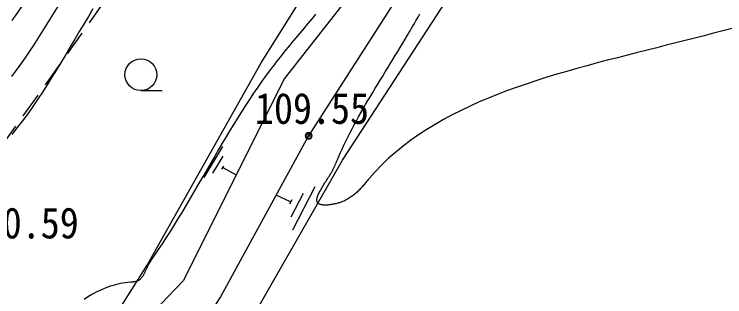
# Model space of a CAD drawing. Units: millimetres, scale not verified. Extents: x -200000 to 200000, y -137500 to 137500.
# Drawn here: x -2938 to 13842, y 16946 to 23628 of the extents above; entities that cross this region are included whole.
import ezdxf
from ezdxf.enums import TextEntityAlignment as Align

# ---------------------------------------------------------------- set-up
doc = ezdxf.new("R2010")
doc.units = ezdxf.units.MM
doc.header["$LTSCALE"] = 500
doc.linetypes.add('DASHED1', pattern=[1.8, 1.2, -0.6])
for name, color, linetype in [('0-4_S-BGD', 5, 'Continuous'), ('0-5_S-BGD-HICN', 6, 'Continuous'), ('0-6_S-BGD-LWCN', 7, 'Continuous')]:
    doc.layers.add(name, color=color, linetype=linetype)
doc.styles.add('ＭＳ ゴシック', font='')
doc.styles.get('ＭＳ ゴシック').set_extended_font_data('MS Gothic')

msp = doc.modelspace()

# ---------------------------------------------------------------- linework, layer by layer
at = {"layer": '0-4_S-BGD'}
for p, q in [((52.8, 21821.9), (552.8, 21821.9)), ((3940, 20750), (4090, 20750)), ((3940, 20750), (4090, 20750)), ((3957.4, 20800), (4072.6, 20800)), ((3957.4, 20800), (4072.6, 20800)), ((3961, 20700), (4069, 20700)), ((3961, 20700), (4069, 20700)), ((1546.1, 19767.9), (1988.9, 20498.2)), ((1755.3, 19865.8), (1998.9, 20267.5)), ((1964.5, 19963.7), (2008.8, 20036.7)), ((1986.6, 20000.2), (2306.9, 19832.5)), ((4159.2, 19542.9), (3632.6, 18519.7)), ((3588.9, 19189.3), (3250.1, 19352.8)), ((3887.2, 19391.7), (3597.6, 18828.9)), ((3615.2, 19240.5), (3562.6, 19138.2))]:
    msp.add_line(p, q, dxfattribs=at)
for points in [[(34623, 44976), (31014, 44592), (28448, 44268), (23380, 43604), (21326, 42854), (18541, 40769), (16210, 38317), (13065, 33398), (10404, 30699), (6305, 25758), (3440, 22103), (1059, 17332), (-2117, 14009), (-4263, 8788), (-7831, 2927), (-8523, 240), (-7785, -1621), (-4673, -3962), (-1514, -6782), (2228, -10003), (5533, -12015)], [(-2117, 14009), (200, 17691), (2890, 22480), (5483, 26613), (9864, 31160), (11943, 34365), (15825, 38801), (18025, 41332), (21165, 43321), (23148, 44146), (28448, 44268)], [(34696, 44055), (30922, 43836), (28362, 43581), (23653, 42705), (21636, 42022), (19111, 39975), (16775, 37807), (13619, 32914), (11201, 30101), (6823, 25144), (4015, 20752), (1935, 16947), (-3539, 8540), (-6797, 2950), (-7583, 489), (-7159, -1382), (-4014, -3579), (-756, -6059), (2828, -9274), (6276, -11073)], [(7270, -10035), (3614, -8064), (4, -5440), (-3036, -3003), (-6116, -1016), (-6324, 1100), (-5192, 3260), (-2054, 8664), (2190, 15587), (4818, 20180), (7490, 24295), (12324, 29929), (14305, 32831), (17595, 37043), (19459, 39472), (21915, 41229), (23877, 41962), (28303, 42910), (30956, 43305), (34811, 43561)]]:
    msp.add_lwpolyline(points, dxfattribs=at)
at = {"layer": '0-4_S-BGD', "linetype": 'DASHED1'}
msp.add_lwpolyline([(-18927, 1230), (-18665.8, 1602.9), (-16569, 4596), (-11484, 9119), (-9143, 11519), (-4282, 19019), (-332, 24603), (3993, 30855), (6621, 33622), (8704, 37198), (10634, 38394), (13553, 42428), (17335, 43396), (23148, 44146)], dxfattribs=at)
at = {"layer": '0-4_S-BGD'}
for centre, radius in [((52.8, 22196.9), 375), ((4015, 20752), 75)]:
    msp.add_circle(centre, radius, dxfattribs=at)
for start, end in [(90, 270), (270, 90)]:
    msp.add_arc((4015, 20752), 75, start, end, dxfattribs=at)
at = {"layer": '0-5_S-BGD-HICN'}
for points in [[(4180.4, 23630.5), (4133.7, 23574.2), (4086.9, 23517.9), (4040, 23461.7), (3993.1, 23405.6), (3946.1, 23349.4), (3899.1, 23293.3), (3852.1, 23237.2), (3805.2, 23181), (3758.3, 23124.8), (3711.4, 23068.5), (3664.6, 23012.2), (3618, 22955.8), (3571.4, 22899.2), (3525, 22842.6)], [(5304.4, 21393.7), (5359.9, 21490), (5416.1, 21586.3), (5473, 21682.8), (5530.4, 21779.3), (5588.4, 21875.9), (5646.7, 21972.6), (5705.4, 22069.3), (5764.3, 22166), (5823.4, 22262.8), (5882.6, 22359.6), (5941.8, 22456.4), (6001, 22553.2), (6060.1, 22650), (6118.9, 22746.7), (6177.5, 22843.5), (6235.7, 22940.2), (6293.5, 23036.9), (6350.8, 23133.5), (6380.6, 23184.1), (6410.2, 23234.7), (6439.7, 23285.2), (6469.1, 23335.8), (6498.4, 23386.3), (6527.5, 23436.7), (6556.6, 23487.2), (6585.6, 23537.6), (6614.5, 23587.9), (6643.3, 23638.3)], [(14016.3, 23292.6), (13796.9, 23234.6), (13576.6, 23177), (13355.3, 23119.8), (13133.2, 23062.8), (12910.2, 23006), (12686.3, 22949.2), (12461.4, 22892.4), (12235.7, 22835.5), (12009, 22778.3), (11781.4, 22720.8), (11543.8, 22660.5), (11305.6, 22599.5), (11066.8, 22537.7), (10827.8, 22474.7), (10589, 22410.4), (10350.5, 22344.5)], [(3525, 22842.6), (3478.8, 22785.8), (3432.7, 22728.8), (3386.8, 22671.7), (3341.2, 22614.4), (3295.8, 22556.8), (3250.7, 22499.1), (3205.9, 22441.1), (3161.3, 22382.8), (3117.1, 22324.3), (3014, 22184.9), (2912.6, 22044), (2813, 21901.7), (2715, 21758), (2618.5, 21613.2), (2523.3, 21467.4), (2429.4, 21320.5), (2336.7, 21172.8), (2245, 21024.4), (2154.3, 20875.2), (2064.4, 20725.6), (1975.2, 20575.5), (1886.6, 20425.1), (1798.6, 20274.4), (1710.9, 20123.7), (1623.5, 19972.9), (1536.3, 19822.3), (1449.2, 19671.8), (1362, 19521.6), (1274.7, 19371.9), (1187.1, 19222.7), (1099.1, 19074.1), (1010.7, 18926.3), (921.7, 18779.3), (831.9, 18633.3), (741.4, 18488.3), (650, 18344.5), (557.5, 18202), (463.9, 18060.9), (369, 17921.2)], [(10350.5, 22344.5), (10112.6, 22276.8), (9875.6, 22207.2), (9639.7, 22135.4), (9405.4, 22061.1), (9172.7, 21984.3), (8942, 21904.6), (8713.5, 21821.8), (8487.6, 21735.7), (8264.5, 21646.2), (8044.4, 21552.9), (7827.7, 21455.7), (7614.6, 21354.4), (7405.4, 21248.7), (7200.3, 21138.4), (6999.7, 21023.3), (6803.7, 20903.3), (6612.7, 20778), (6427, 20647.3), (6246.8, 20510.9), (6072.3, 20368.6), (5904, 20220.3), (5741.9, 20065.7), (5586.4, 19904.5), (5437.9, 19736.6), (5420.2, 19715.7), (5402.6, 19694.7), (5385.1, 19673.6), (5367.5, 19652.5), (5349.9, 19631.4), (5332.2, 19610.3), (5314.4, 19589.3), (5296.4, 19568.4), (5278.2, 19547.6), (5259.8, 19527), (5241.1, 19506.5), (5222.1, 19486.2), (5202.7, 19466.1), (5183, 19446.3), (5162.8, 19426.8)], [(4568, 19914.9), (4575.3, 19928.4), (4582.4, 19941.7), (4589.3, 19954.9), (4596, 19968), (4602.5, 19981), (4608.9, 19993.9), (4615.2, 20006.6), (4621.3, 20019.3), (4627.3, 20031.9), (4633.1, 20044.4), (4638.9, 20056.8), (4644.5, 20069.2), (4650, 20081.5), (4655.4, 20093.7), (4660.8, 20105.8), (4666.1, 20117.9), (4671.3, 20130), (4676.4, 20142), (4681.5, 20153.9), (4686.6, 20165.8), (4691.6, 20177.7), (4696.6, 20189.6), (4701.6, 20201.4), (4706.6, 20213.3), (4711.6, 20225.1), (4716.6, 20236.9), (4721.6, 20248.7), (4762.6, 20343.2), (4805.2, 20437.9), (4849.4, 20532.7), (4895, 20627.8), (4942.1, 20723), (4990.5, 20818.4), (5040.1, 20914), (5090.9, 21009.6), (5142.8, 21105.5), (5195.8, 21201.4), (5249.6, 21297.5), (5304.4, 21393.7)], [(4302.4, 19125.6), (4288.6, 19129.9), (4275.7, 19134.7), (4263.8, 19140.3), (4253.1, 19146.5), (4243.5, 19153.5), (4235.1, 19161.2), (4225.3, 19173.3), (4217.9, 19186.9), (4212.9, 19201.8), (4210.1, 19218), (4209.3, 19235.5), (4210.5, 19254.1), (4213.6, 19273.7), (4218.5, 19294.4), (4225, 19316.1), (4233, 19338.6), (4242.5, 19362), (4253.2, 19386.1), (4265.2, 19410.9), (4278.3, 19436.4), (4292.3, 19462.4), (4307.2, 19488.9), (4322.9, 19515.8), (4339.2, 19543), (4356, 19570.6), (4373.3, 19598.3), (4390.9, 19626.3), (4408.7, 19654.3), (4426.5, 19682.4), (4444.4, 19710.4), (4462.1, 19738.3), (4479.6, 19766), (4496.7, 19793.5), (4513.4, 19820.6), (4529.5, 19847.4), (4544.9, 19873.8), (4552.8, 19887.6), (4560.5, 19901.3), (4568, 19914.9)], [(5162.8, 19426.8), (5142.2, 19407.6), (5121.1, 19388.7), (5099.4, 19370.2), (5077.1, 19352.1), (5054.2, 19334.3), (5030.7, 19317.1), (5006.5, 19300.3), (4981.5, 19284), (4955.8, 19268.2), (4929.2, 19253), (4901.8, 19238.3), (4873.6, 19224.3), (4844.4, 19210.9), (4814.2, 19198.2), (4783, 19186.1), (4762.5, 19178.8), (4741.6, 19171.8), (4720.4, 19165.1), (4699, 19158.7), (4677.3, 19152.7), (4655.5, 19147), (4633.6, 19141.8), (4611.7, 19136.9), (4589.8, 19132.5), (4568, 19128.5), (4546.3, 19124.9), (4524.8, 19121.8), (4503.6, 19119.1), (4482.6, 19117), (4462.1, 19115.4), (4441.9, 19114.2), (4422.2, 19113.6), (4403.1, 19113.6), (4384.5, 19114.1), (4366.6, 19115.2), (4349.3, 19116.9), (4332.9, 19119.2), (4317.2, 19122.1), (4302.4, 19125.6)], [(369, 17921.2), (363.9, 17913.7), (358.7, 17906.1), (353.5, 17898.6), (348.3, 17891.1), (343.1, 17883.5), (338, 17876), (332.8, 17868.4), (327.7, 17860.8), (322.5, 17853.2), (317.4, 17845.6), (312.2, 17837.9), (307.1, 17830.3), (302, 17822.5), (297, 17814.8), (291.9, 17807), (286.9, 17799.1), (281.9, 17791.2), (276.9, 17783.3), (271.9, 17775.3), (267, 17767.2), (262.1, 17759.1), (257.3, 17750.9), (252.4, 17742.7), (247.6, 17734.3), (242.9, 17725.9), (238.2, 17717.5), (233.5, 17708.9), (228.9, 17700.3), (224.3, 17691.6), (219.7, 17682.7), (212.6, 17668.5), (205.5, 17654), (198.6, 17639.4), (191.7, 17624.7), (184.8, 17609.8), (177.9, 17594.9), (171.1, 17580), (164.2, 17565.1), (157.2, 17550.3)], [(157.2, 17550.3), (150.2, 17535.5), (143.1, 17520.9), (135.9, 17506.4), (128.6, 17492.1), (121.1, 17478), (113.4, 17464.3), (105.6, 17450.8), (97.5, 17437.7), (89.2, 17424.9), (80.6, 17412.6), (71.7, 17400.7), (62.6, 17389.3), (53.1, 17378.4), (43.3, 17368), (33.1, 17358.3), (22.5, 17349.2), (11.5, 17340.8), (0.1, 17333), (-11.8, 17326.1), (-24.1, 17319.8), (-37, 17314.4), (-41.6, 17312.7), (-46.3, 17311.1), (-51.1, 17309.6), (-55.9, 17308.2), (-60.8, 17306.9), (-65.7, 17305.6), (-70.7, 17304.5), (-75.7, 17303.4), (-80.7, 17302.4), (-85.9, 17301.5), (-91, 17300.6), (-96.2, 17299.8), (-101.4, 17299), (-106.7, 17298.3), (-112, 17297.7), (-117.3, 17297.1), (-122.6, 17296.5), (-128, 17296)], [(-128, 17296), (-133.4, 17295.5), (-138.8, 17295), (-144.2, 17294.6), (-149.6, 17294.2), (-155.1, 17293.8), (-160.5, 17293.4), (-166, 17293), (-171.5, 17292.6), (-176.9, 17292.2), (-182.4, 17291.9), (-187.9, 17291.5), (-193.4, 17291.1), (-315.1, 17278.4), (-433.6, 17258.4), (-549.1, 17231.7), (-661.6, 17198.5), (-771.3, 17159.3), (-878.6, 17114.4), (-983.5, 17064.1), (-1086.2, 17009), (-1186.8, 16949.3), (-1285.7, 16885.4)]]:
    msp.add_lwpolyline(points, dxfattribs=at)
at = {"layer": '0-6_S-BGD-LWCN'}
for points in [[(-2989.1, 23477.3), (-2937, 23549.1), (-2885.5, 23621.4), (-2834.6, 23694.3), (-2784.1, 23767.7), (-2734, 23841.5), (-2684.3, 23915.6), (-2634.9, 23990.1), (-2585.8, 24064.8), (-2536.8, 24139.6), (-2487.9, 24214.6), (-2439.1, 24289.7), (-2390.3, 24364.8), (-2341.4, 24439.9), (-2292.4, 24514.8), (-2243.2, 24589.6), (-2193.8, 24664.2), (-2144, 24738.5), (-2093.9, 24812.5), (-2043.4, 24886.1)], [(-2993.7, 22154.7), (-2905.2, 22272), (-2818.5, 22391), (-2733.3, 22511.5), (-2649.5, 22633.3), (-2567, 22756.3), (-2485.4, 22880.4), (-2404.8, 23005.3), (-2324.9, 23130.9), (-2245.5, 23257.1), (-2166.6, 23383.8), (-2087.8, 23510.6), (-2009.2, 23637.6), (-1930.4, 23764.5), (-1851.4, 23891.2), (-1771.9, 24017.6), (-1691.9, 24143.4), (-1611.1, 24268.6), (-1529.4, 24392.9), (-1446.5, 24516.2), (-1362.5, 24638.4), (-1277, 24759.3)], [(-1078.3, 23755.3), (-1187.1, 23575.9), (-1295, 23395.9), (-1402.2, 23215.5), (-1509.1, 23034.8), (-1615.9, 22854.2), (-1722.9, 22674), (-1830.4, 22494.4), (-1938.7, 22315.6), (-2048, 22137.9), (-2158.6, 21961.6), (-2270.8, 21786.9), (-2385, 21614), (-2501.3, 21443.3), (-2620, 21275), (-2741.5, 21109.4), (-2866, 20946.6), (-2993.8, 20787)]]:
    msp.add_lwpolyline(points, dxfattribs=at)

# ---------------------------------------------------------------- texts
at = {"layer": '0-4_S-BGD', "style": 'ＭＳ ゴシック', "width": 0.9}
for s, p in [('109.55', (2747.2, 20815)), ('110.59', (-4106.5, 18106.8))]:
    msp.add_text(s, height=733.1, dxfattribs=at).set_placement(p, align=Align.BOTTOM_LEFT)

doc.saveas('drawing.dxf')
